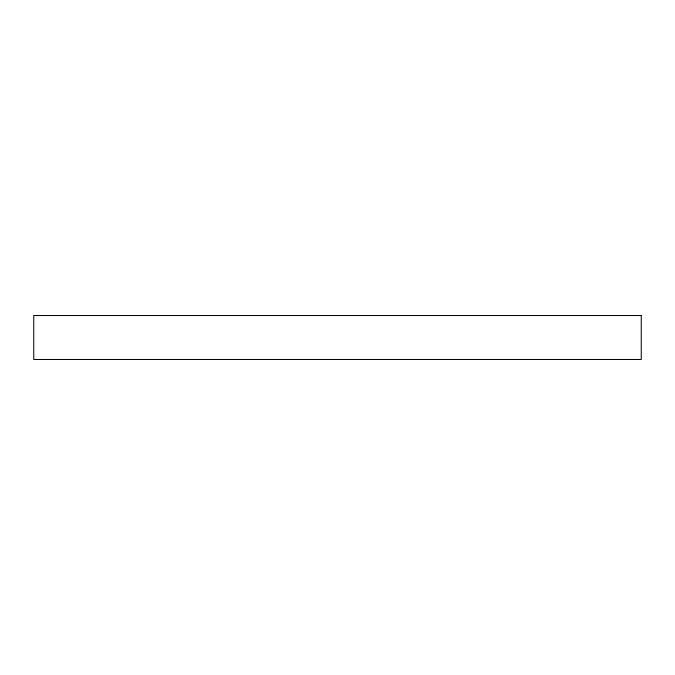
<?xml version="1.0" encoding="UTF-8"?>
<svg xmlns="http://www.w3.org/2000/svg" width="675" height="675" viewBox="0 0 675 675"><rect width="100%" height="100%" fill="white"/><g stroke="black" fill="none" stroke-linecap="round" stroke-linejoin="round"><path stroke-width="1.01" d="M641.25 315.52L33.75 315.52L33.75 359.48L641.25 359.48L641.25 315.52"/></g></svg>
